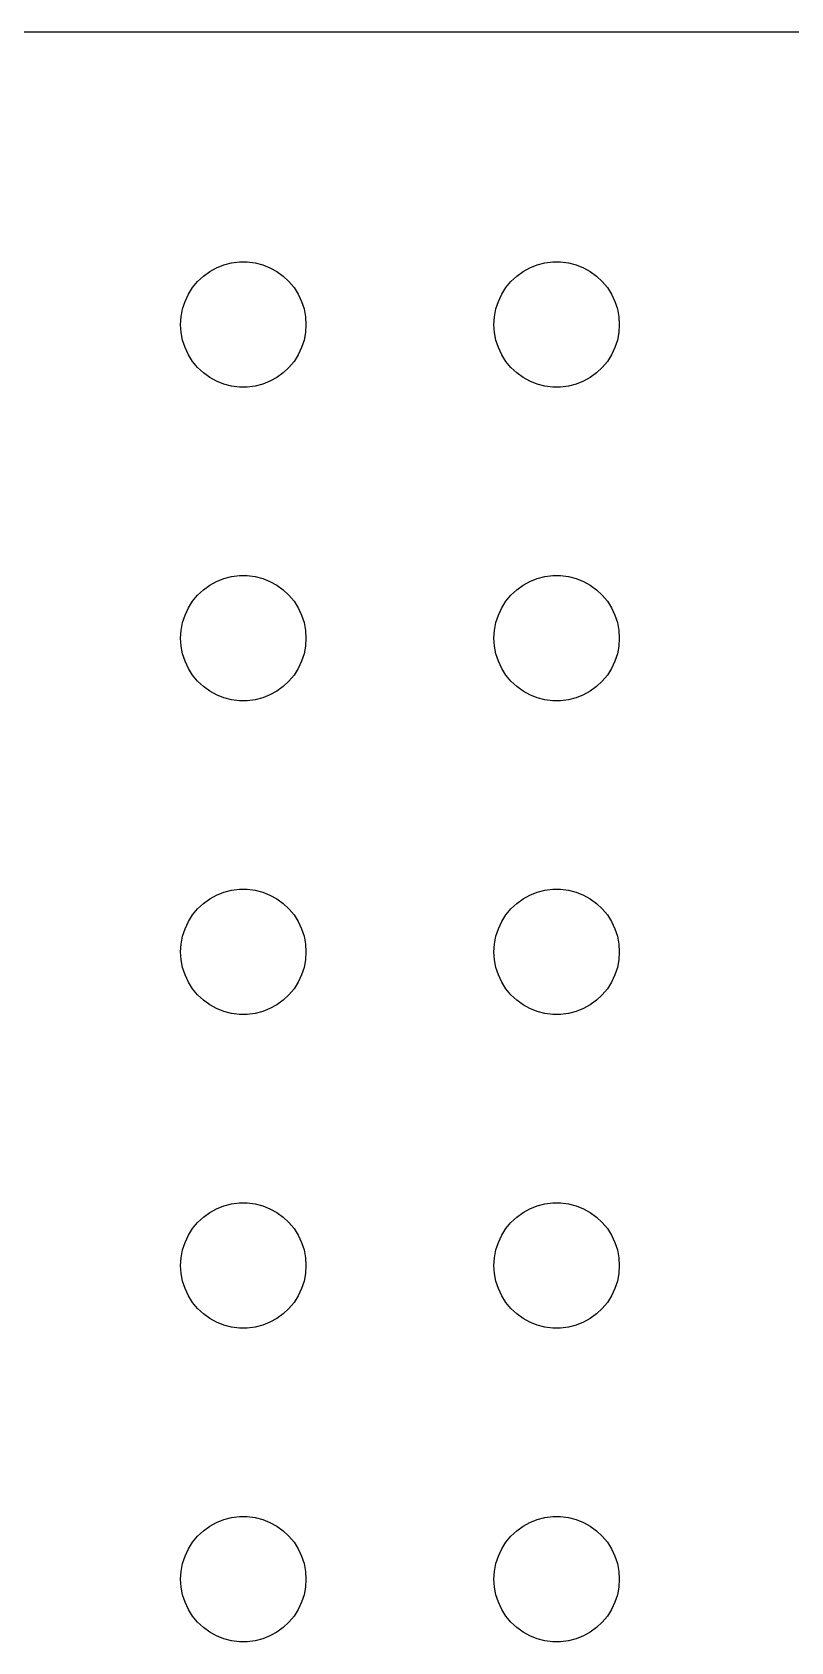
# Model space of a CAD drawing. Header units: metres. Extents: x -164 to 164, y -37 to 37.
# Drawn here: x -125.05 to -106.89, y -1.5 to 36.99 of the extents above; entities that cross this region are included whole.
import ezdxf

# ---------------------------------------------------------------- set-up
doc = ezdxf.new("R2010")
doc.units = ezdxf.units.M

msp = doc.modelspace()

# ---------------------------------------------------------------- linework, layer by layer
for p, q in [((159.814, 36.9901), (-159.814, 36.9901)), ((-120.956, 31.1558), (-120.804, 31.2665)), ((-120.804, 31.2665), (-120.639, 31.3572)), ((-120.639, 31.3572), (-120.464, 31.4266)), ((-120.464, 31.4266), (-120.281, 31.4734)), ((-120.281, 31.4734), (-120.094, 31.497)), ((-120.094, 31.497), (-119.906, 31.497)), ((-119.906, 31.497), (-119.719, 31.4734)), ((-119.719, 31.4734), (-119.536, 31.4266)), ((-119.536, 31.4266), (-119.361, 31.3572)), ((-119.361, 31.3572), (-119.196, 31.2665)), ((-119.196, 31.2665), (-119.044, 31.1558)), ((-113.456, 31.1558), (-113.304, 31.2665)), ((-113.304, 31.2665), (-113.139, 31.3572)), ((-113.139, 31.3572), (-112.964, 31.4266)), ((-112.964, 31.4266), (-112.781, 31.4734)), ((-112.781, 31.4734), (-112.594, 31.497)), ((-112.594, 31.497), (-112.406, 31.497)), ((-112.406, 31.497), (-112.219, 31.4734)), ((-112.219, 31.4734), (-112.036, 31.4266)), ((-112.036, 31.4266), (-111.861, 31.3572)), ((-111.861, 31.3572), (-111.696, 31.2665)), ((-111.696, 31.2665), (-111.544, 31.1558)), ((-121.314, 30.7226), (-121.214, 30.8817)), ((-121.214, 30.8817), (-121.093, 31.0268)), ((-121.093, 31.0268), (-120.956, 31.1558)), ((-119.044, 31.1558), (-118.907, 31.0268)), ((-118.907, 31.0268), (-118.786, 30.8817)), ((-118.786, 30.8817), (-118.686, 30.7226)), ((-113.814, 30.7226), (-113.714, 30.8817)), ((-113.714, 30.8817), (-113.593, 31.0268)), ((-113.593, 31.0268), (-113.456, 31.1558)), ((-111.544, 31.1558), (-111.407, 31.0268)), ((-111.407, 31.0268), (-111.286, 30.8817)), ((-111.286, 30.8817), (-111.186, 30.7226)), ((-121.453, 30.373), (-121.395, 30.5522)), ((-121.395, 30.5522), (-121.314, 30.7226)), ((-118.686, 30.7226), (-118.605, 30.5522)), ((-118.605, 30.5522), (-118.547, 30.373)), ((-113.953, 30.373), (-113.895, 30.5522)), ((-113.895, 30.5522), (-113.814, 30.7226)), ((-111.186, 30.7226), (-111.105, 30.5522)), ((-111.105, 30.5522), (-111.047, 30.373)), ((-121.5, 30), (-121.488, 30.188)), ((-121.488, 30.188), (-121.453, 30.373)), ((-118.547, 30.373), (-118.512, 30.188)), ((-118.512, 30.188), (-118.5, 30)), ((-114, 30), (-113.988, 30.188)), ((-113.988, 30.188), (-113.953, 30.373)), ((-111.047, 30.373), (-111.012, 30.188)), ((-111.012, 30.188), (-111, 30)), ((-121.488, 29.812), (-121.5, 30)), ((-121.453, 29.627), (-121.488, 29.812)), ((-118.512, 29.812), (-118.547, 29.627)), ((-118.5, 30), (-118.512, 29.812)), ((-113.988, 29.812), (-114, 30)), ((-113.953, 29.627), (-113.988, 29.812)), ((-111.012, 29.812), (-111.047, 29.627)), ((-111, 30), (-111.012, 29.812)), ((-121.395, 29.4478), (-121.453, 29.627)), ((-121.314, 29.2774), (-121.395, 29.4478)), ((-121.214, 29.1183), (-121.314, 29.2774)), ((-118.686, 29.2774), (-118.786, 29.1183)), ((-118.605, 29.4478), (-118.686, 29.2774)), ((-118.547, 29.627), (-118.605, 29.4478)), ((-113.895, 29.4478), (-113.953, 29.627)), ((-113.814, 29.2774), (-113.895, 29.4478)), ((-113.714, 29.1183), (-113.814, 29.2774)), ((-111.186, 29.2774), (-111.286, 29.1183)), ((-111.105, 29.4478), (-111.186, 29.2774)), ((-111.047, 29.627), (-111.105, 29.4478)), ((-121.093, 28.9732), (-121.214, 29.1183)), ((-120.956, 28.8442), (-121.093, 28.9732)), ((-118.907, 28.9732), (-119.044, 28.8442)), ((-118.786, 29.1183), (-118.907, 28.9732)), ((-113.593, 28.9732), (-113.714, 29.1183)), ((-113.456, 28.8442), (-113.593, 28.9732)), ((-111.407, 28.9732), (-111.544, 28.8442)), ((-111.286, 29.1183), (-111.407, 28.9732)), ((-120.804, 28.7335), (-120.956, 28.8442)), ((-120.639, 28.6427), (-120.804, 28.7335)), ((-120.464, 28.5734), (-120.639, 28.6427)), ((-120.281, 28.5266), (-120.464, 28.5734)), ((-120.094, 28.503), (-120.281, 28.5266)), ((-119.906, 28.503), (-120.094, 28.503)), ((-119.719, 28.5266), (-119.906, 28.503)), ((-119.536, 28.5734), (-119.719, 28.5266)), ((-119.361, 28.6427), (-119.536, 28.5734)), ((-119.196, 28.7335), (-119.361, 28.6427)), ((-119.044, 28.8442), (-119.196, 28.7335)), ((-113.304, 28.7335), (-113.456, 28.8442)), ((-113.139, 28.6427), (-113.304, 28.7335)), ((-112.964, 28.5734), (-113.139, 28.6427)), ((-112.781, 28.5266), (-112.964, 28.5734)), ((-112.594, 28.503), (-112.781, 28.5266)), ((-112.406, 28.503), (-112.594, 28.503)), ((-112.219, 28.5266), (-112.406, 28.503)), ((-112.036, 28.5734), (-112.219, 28.5266)), ((-111.861, 28.6427), (-112.036, 28.5734)), ((-111.696, 28.7335), (-111.861, 28.6427)), ((-111.544, 28.8442), (-111.696, 28.7335)), ((-120.639, 23.8572), (-120.464, 23.9266)), ((-120.464, 23.9266), (-120.281, 23.9734)), ((-120.281, 23.9734), (-120.094, 23.997)), ((-120.094, 23.997), (-119.906, 23.997)), ((-119.906, 23.997), (-119.719, 23.9734)), ((-119.719, 23.9734), (-119.536, 23.9266)), ((-119.536, 23.9266), (-119.361, 23.8572)), ((-113.139, 23.8572), (-112.964, 23.9266)), ((-112.964, 23.9266), (-112.781, 23.9734)), ((-112.781, 23.9734), (-112.594, 23.997)), ((-112.594, 23.997), (-112.406, 23.997)), ((-112.406, 23.997), (-112.219, 23.9734)), ((-112.219, 23.9734), (-112.036, 23.9266)), ((-112.036, 23.9266), (-111.861, 23.8572)), ((-121.214, 23.3817), (-121.093, 23.5268)), ((-121.093, 23.5268), (-120.956, 23.6558)), ((-120.956, 23.6558), (-120.804, 23.7665)), ((-120.804, 23.7665), (-120.639, 23.8572)), ((-119.361, 23.8572), (-119.196, 23.7665)), ((-119.196, 23.7665), (-119.044, 23.6558)), ((-119.044, 23.6558), (-118.907, 23.5268)), ((-118.907, 23.5268), (-118.786, 23.3817)), ((-113.714, 23.3817), (-113.593, 23.5268)), ((-113.593, 23.5268), (-113.456, 23.6558)), ((-113.456, 23.6558), (-113.304, 23.7665)), ((-113.304, 23.7665), (-113.139, 23.8572)), ((-111.861, 23.8572), (-111.696, 23.7665)), ((-111.696, 23.7665), (-111.544, 23.6558)), ((-111.544, 23.6558), (-111.407, 23.5268)), ((-111.407, 23.5268), (-111.286, 23.3817)), ((-121.395, 23.0522), (-121.314, 23.2226)), ((-121.314, 23.2226), (-121.214, 23.3817)), ((-118.786, 23.3817), (-118.686, 23.2226)), ((-118.686, 23.2226), (-118.605, 23.0522)), ((-113.895, 23.0522), (-113.814, 23.2226)), ((-113.814, 23.2226), (-113.714, 23.3817)), ((-111.286, 23.3817), (-111.186, 23.2226)), ((-111.186, 23.2226), (-111.105, 23.0522)), ((-121.488, 22.688), (-121.453, 22.873)), ((-121.453, 22.873), (-121.395, 23.0522)), ((-118.605, 23.0522), (-118.547, 22.873)), ((-118.547, 22.873), (-118.512, 22.688)), ((-113.988, 22.688), (-113.953, 22.873)), ((-113.953, 22.873), (-113.895, 23.0522)), ((-111.105, 23.0522), (-111.047, 22.873)), ((-111.047, 22.873), (-111.012, 22.688)), ((-121.5, 22.5), (-121.488, 22.688)), ((-121.488, 22.312), (-121.5, 22.5)), ((-118.512, 22.688), (-118.5, 22.5)), ((-118.5, 22.5), (-118.512, 22.312)), ((-114, 22.5), (-113.988, 22.688)), ((-113.988, 22.312), (-114, 22.5)), ((-111.012, 22.688), (-111, 22.5)), ((-111, 22.5), (-111.012, 22.312)), ((-121.453, 22.127), (-121.488, 22.312)), ((-121.395, 21.9478), (-121.453, 22.127)), ((-121.314, 21.7774), (-121.395, 21.9478)), ((-118.605, 21.9478), (-118.686, 21.7774)), ((-118.547, 22.127), (-118.605, 21.9478)), ((-118.512, 22.312), (-118.547, 22.127)), ((-113.953, 22.127), (-113.988, 22.312)), ((-113.895, 21.9478), (-113.953, 22.127)), ((-113.814, 21.7774), (-113.895, 21.9478)), ((-111.105, 21.9478), (-111.186, 21.7774)), ((-111.047, 22.127), (-111.105, 21.9478)), ((-111.012, 22.312), (-111.047, 22.127)), ((-121.214, 21.6183), (-121.314, 21.7774)), ((-121.093, 21.4732), (-121.214, 21.6183)), ((-118.786, 21.6183), (-118.907, 21.4732)), ((-118.686, 21.7774), (-118.786, 21.6183)), ((-113.714, 21.6183), (-113.814, 21.7774)), ((-113.593, 21.4732), (-113.714, 21.6183)), ((-111.286, 21.6183), (-111.407, 21.4732)), ((-111.186, 21.7774), (-111.286, 21.6183)), ((-120.956, 21.3442), (-121.093, 21.4732)), ((-120.804, 21.2335), (-120.956, 21.3442)), ((-120.639, 21.1427), (-120.804, 21.2335)), ((-119.196, 21.2335), (-119.361, 21.1427)), ((-119.044, 21.3442), (-119.196, 21.2335)), ((-118.907, 21.4732), (-119.044, 21.3442)), ((-113.456, 21.3442), (-113.593, 21.4732)), ((-113.304, 21.2335), (-113.456, 21.3442)), ((-113.139, 21.1427), (-113.304, 21.2335)), ((-111.696, 21.2335), (-111.861, 21.1427)), ((-111.544, 21.3442), (-111.696, 21.2335)), ((-111.407, 21.4732), (-111.544, 21.3442)), ((-120.464, 21.0734), (-120.639, 21.1427)), ((-120.281, 21.0266), (-120.464, 21.0734)), ((-120.094, 21.003), (-120.281, 21.0266)), ((-119.906, 21.003), (-120.094, 21.003)), ((-119.719, 21.0266), (-119.906, 21.003)), ((-119.536, 21.0734), (-119.719, 21.0266)), ((-119.361, 21.1427), (-119.536, 21.0734)), ((-112.964, 21.0734), (-113.139, 21.1427)), ((-112.781, 21.0266), (-112.964, 21.0734)), ((-112.594, 21.003), (-112.781, 21.0266)), ((-112.406, 21.003), (-112.594, 21.003)), ((-112.219, 21.0266), (-112.406, 21.003)), ((-112.036, 21.0734), (-112.219, 21.0266)), ((-111.861, 21.1427), (-112.036, 21.0734)), ((-120.956, 16.1558), (-120.804, 16.2665)), ((-120.804, 16.2665), (-120.639, 16.3572)), ((-120.639, 16.3572), (-120.464, 16.4266)), ((-120.464, 16.4266), (-120.281, 16.4734)), ((-120.281, 16.4734), (-120.094, 16.497)), ((-120.094, 16.497), (-119.906, 16.497)), ((-119.906, 16.497), (-119.719, 16.4734)), ((-119.719, 16.4734), (-119.536, 16.4266)), ((-119.536, 16.4266), (-119.361, 16.3572)), ((-119.361, 16.3572), (-119.196, 16.2665)), ((-119.196, 16.2665), (-119.044, 16.1558)), ((-113.456, 16.1558), (-113.304, 16.2665)), ((-113.304, 16.2665), (-113.139, 16.3572)), ((-113.139, 16.3572), (-112.964, 16.4266)), ((-112.964, 16.4266), (-112.781, 16.4734)), ((-112.781, 16.4734), (-112.594, 16.497)), ((-112.594, 16.497), (-112.406, 16.497)), ((-112.406, 16.497), (-112.219, 16.4734)), ((-112.219, 16.4734), (-112.036, 16.4266)), ((-112.036, 16.4266), (-111.861, 16.3572)), ((-111.861, 16.3572), (-111.696, 16.2665)), ((-111.696, 16.2665), (-111.544, 16.1558)), ((-121.314, 15.7226), (-121.214, 15.8817)), ((-121.214, 15.8817), (-121.093, 16.0268)), ((-121.093, 16.0268), (-120.956, 16.1558)), ((-119.044, 16.1558), (-118.907, 16.0268)), ((-118.907, 16.0268), (-118.786, 15.8817)), ((-118.786, 15.8817), (-118.686, 15.7226)), ((-113.814, 15.7226), (-113.714, 15.8817)), ((-113.714, 15.8817), (-113.593, 16.0268)), ((-113.593, 16.0268), (-113.456, 16.1558)), ((-111.544, 16.1558), (-111.407, 16.0268)), ((-111.407, 16.0268), (-111.286, 15.8817)), ((-111.286, 15.8817), (-111.186, 15.7226)), ((-121.453, 15.373), (-121.395, 15.5522)), ((-121.395, 15.5522), (-121.314, 15.7226)), ((-118.686, 15.7226), (-118.605, 15.5522)), ((-118.605, 15.5522), (-118.547, 15.373)), ((-113.953, 15.373), (-113.895, 15.5522)), ((-113.895, 15.5522), (-113.814, 15.7226)), ((-111.186, 15.7226), (-111.105, 15.5522)), ((-111.105, 15.5522), (-111.047, 15.373)), ((-121.5, 15), (-121.488, 15.188)), ((-121.488, 15.188), (-121.453, 15.373)), ((-118.547, 15.373), (-118.512, 15.188)), ((-118.512, 15.188), (-118.5, 15)), ((-114, 15), (-113.988, 15.188)), ((-113.988, 15.188), (-113.953, 15.373)), ((-111.047, 15.373), (-111.012, 15.188)), ((-111.012, 15.188), (-111, 15)), ((-121.488, 14.812), (-121.5, 15)), ((-121.453, 14.627), (-121.488, 14.812)), ((-121.395, 14.4478), (-121.453, 14.627)), ((-118.547, 14.627), (-118.605, 14.4478)), ((-118.512, 14.812), (-118.547, 14.627)), ((-118.5, 15), (-118.512, 14.812)), ((-113.988, 14.812), (-114, 15)), ((-113.953, 14.627), (-113.988, 14.812)), ((-113.895, 14.4478), (-113.953, 14.627)), ((-111.047, 14.627), (-111.105, 14.4478)), ((-111.012, 14.812), (-111.047, 14.627)), ((-111, 15), (-111.012, 14.812)), ((-121.314, 14.2774), (-121.395, 14.4478)), ((-121.214, 14.1183), (-121.314, 14.2774)), ((-118.686, 14.2774), (-118.786, 14.1183)), ((-118.605, 14.4478), (-118.686, 14.2774)), ((-113.814, 14.2774), (-113.895, 14.4478)), ((-113.714, 14.1183), (-113.814, 14.2774)), ((-111.186, 14.2774), (-111.286, 14.1183)), ((-111.105, 14.4478), (-111.186, 14.2774)), ((-121.093, 13.9732), (-121.214, 14.1183)), ((-120.956, 13.8442), (-121.093, 13.9732)), ((-118.907, 13.9732), (-119.044, 13.8442)), ((-118.786, 14.1183), (-118.907, 13.9732)), ((-113.593, 13.9732), (-113.714, 14.1183)), ((-113.456, 13.8442), (-113.593, 13.9732)), ((-111.407, 13.9732), (-111.544, 13.8442)), ((-111.286, 14.1183), (-111.407, 13.9732)), ((-120.804, 13.7335), (-120.956, 13.8442)), ((-120.639, 13.6427), (-120.804, 13.7335)), ((-120.464, 13.5734), (-120.639, 13.6427)), ((-120.281, 13.5266), (-120.464, 13.5734)), ((-120.094, 13.5029), (-120.281, 13.5266)), ((-119.906, 13.5029), (-120.094, 13.5029)), ((-119.719, 13.5266), (-119.906, 13.5029)), ((-119.536, 13.5734), (-119.719, 13.5266)), ((-119.361, 13.6427), (-119.536, 13.5734)), ((-119.196, 13.7335), (-119.361, 13.6427)), ((-119.044, 13.8442), (-119.196, 13.7335)), ((-113.304, 13.7335), (-113.456, 13.8442)), ((-113.139, 13.6427), (-113.304, 13.7335)), ((-112.964, 13.5734), (-113.139, 13.6427)), ((-112.781, 13.5266), (-112.964, 13.5734)), ((-112.594, 13.5029), (-112.781, 13.5266)), ((-112.406, 13.5029), (-112.594, 13.5029)), ((-112.219, 13.5266), (-112.406, 13.5029)), ((-112.036, 13.5734), (-112.219, 13.5266)), ((-111.861, 13.6427), (-112.036, 13.5734)), ((-111.696, 13.7335), (-111.861, 13.6427)), ((-111.544, 13.8442), (-111.696, 13.7335)), ((-120.804, 8.76648), (-120.639, 8.85724)), ((-120.639, 8.85724), (-120.464, 8.92657)), ((-120.464, 8.92657), (-120.281, 8.97342)), ((-120.281, 8.97342), (-120.094, 8.99704)), ((-120.094, 8.99704), (-119.906, 8.99704)), ((-119.906, 8.99704), (-119.719, 8.97342)), ((-119.719, 8.97342), (-119.536, 8.92657)), ((-119.536, 8.92657), (-119.361, 8.85724)), ((-119.361, 8.85724), (-119.196, 8.76648)), ((-113.304, 8.76648), (-113.139, 8.85724)), ((-113.139, 8.85724), (-112.964, 8.92657)), ((-112.964, 8.92657), (-112.781, 8.97342)), ((-112.781, 8.97342), (-112.594, 8.99704)), ((-112.594, 8.99704), (-112.406, 8.99704)), ((-112.406, 8.99704), (-112.219, 8.97342)), ((-112.219, 8.97342), (-112.036, 8.92657)), ((-112.036, 8.92657), (-111.861, 8.85724)), ((-111.861, 8.85724), (-111.696, 8.76648)), ((-121.214, 8.38167), (-121.093, 8.52681)), ((-121.093, 8.52681), (-120.956, 8.65576)), ((-120.956, 8.65576), (-120.804, 8.76648)), ((-119.196, 8.76648), (-119.044, 8.65576)), ((-119.044, 8.65576), (-118.907, 8.52681)), ((-118.907, 8.52681), (-118.786, 8.38167)), ((-113.714, 8.38167), (-113.593, 8.52681)), ((-113.593, 8.52681), (-113.456, 8.65576)), ((-113.456, 8.65576), (-113.304, 8.76648)), ((-111.696, 8.76648), (-111.544, 8.65576)), ((-111.544, 8.65576), (-111.407, 8.52681)), ((-111.407, 8.52681), (-111.286, 8.38167)), ((-121.395, 8.05219), (-121.314, 8.22263)), ((-121.314, 8.22263), (-121.214, 8.38167)), ((-118.786, 8.38167), (-118.686, 8.22263)), ((-118.686, 8.22263), (-118.605, 8.05219)), ((-113.895, 8.05219), (-113.814, 8.22263)), ((-113.814, 8.22263), (-113.714, 8.38167)), ((-111.286, 8.38167), (-111.186, 8.22263)), ((-111.186, 8.22263), (-111.105, 8.05219)), ((-121.488, 7.68799), (-121.453, 7.87303)), ((-121.453, 7.87303), (-121.395, 8.05219)), ((-118.605, 8.05219), (-118.547, 7.87303)), ((-118.547, 7.87303), (-118.512, 7.68799)), ((-113.988, 7.68799), (-113.953, 7.87303)), ((-113.953, 7.87303), (-113.895, 8.05219)), ((-111.105, 8.05219), (-111.047, 7.87303)), ((-111.047, 7.87303), (-111.012, 7.68799)), ((-121.5, 7.5), (-121.488, 7.68799)), ((-121.488, 7.312), (-121.5, 7.5)), ((-118.512, 7.68799), (-118.5, 7.5)), ((-118.5, 7.5), (-118.512, 7.312)), ((-114, 7.5), (-113.988, 7.68799)), ((-113.988, 7.312), (-114, 7.5)), ((-111.012, 7.68799), (-111, 7.5)), ((-111, 7.5), (-111.012, 7.312)), ((-121.453, 7.12695), (-121.488, 7.312)), ((-121.395, 6.9478), (-121.453, 7.12695)), ((-121.314, 6.77736), (-121.395, 6.9478)), ((-118.605, 6.9478), (-118.686, 6.77736)), ((-118.547, 7.12695), (-118.605, 6.9478)), ((-118.512, 7.312), (-118.547, 7.12695)), ((-113.953, 7.12695), (-113.988, 7.312)), ((-113.895, 6.9478), (-113.953, 7.12695)), ((-113.814, 6.77736), (-113.895, 6.9478)), ((-111.105, 6.9478), (-111.186, 6.77736)), ((-111.047, 7.12695), (-111.105, 6.9478)), ((-111.012, 7.312), (-111.047, 7.12695)), ((-121.214, 6.61832), (-121.314, 6.77736)), ((-121.093, 6.47318), (-121.214, 6.61832)), ((-118.786, 6.61832), (-118.907, 6.47318)), ((-118.686, 6.77736), (-118.786, 6.61832)), ((-113.714, 6.61832), (-113.814, 6.77736)), ((-113.593, 6.47318), (-113.714, 6.61832)), ((-111.286, 6.61832), (-111.407, 6.47318)), ((-111.186, 6.77736), (-111.286, 6.61832)), ((-120.956, 6.34422), (-121.093, 6.47318)), ((-120.804, 6.23351), (-120.956, 6.34422)), ((-120.639, 6.14275), (-120.804, 6.23351)), ((-119.196, 6.23351), (-119.361, 6.14275)), ((-119.044, 6.34422), (-119.196, 6.23351)), ((-118.907, 6.47318), (-119.044, 6.34422)), ((-113.456, 6.34422), (-113.593, 6.47318)), ((-113.304, 6.23351), (-113.456, 6.34422)), ((-113.139, 6.14275), (-113.304, 6.23351)), ((-111.696, 6.23351), (-111.861, 6.14275)), ((-111.544, 6.34422), (-111.696, 6.23351)), ((-111.407, 6.47318), (-111.544, 6.34422)), ((-120.464, 6.07341), (-120.639, 6.14275)), ((-120.281, 6.02657), (-120.464, 6.07341)), ((-120.094, 6.00294), (-120.281, 6.02657)), ((-119.906, 6.00294), (-120.094, 6.00294)), ((-119.719, 6.02657), (-119.906, 6.00294)), ((-119.536, 6.07341), (-119.719, 6.02657)), ((-119.361, 6.14275), (-119.536, 6.07341)), ((-112.964, 6.07341), (-113.139, 6.14275)), ((-112.781, 6.02657), (-112.964, 6.07341)), ((-112.594, 6.00294), (-112.781, 6.02657)), ((-112.406, 6.00294), (-112.594, 6.00294)), ((-112.219, 6.02657), (-112.406, 6.00294)), ((-112.036, 6.07341), (-112.219, 6.02657)), ((-111.861, 6.14275), (-112.036, 6.07341)), ((-121.093, 1.02681), (-120.956, 1.15576)), ((-120.956, 1.15576), (-120.804, 1.26648)), ((-120.804, 1.26648), (-120.639, 1.35724)), ((-120.639, 1.35724), (-120.464, 1.42657)), ((-120.464, 1.42657), (-120.281, 1.47342)), ((-120.281, 1.47342), (-120.094, 1.49704)), ((-120.094, 1.49704), (-119.906, 1.49704)), ((-119.906, 1.49704), (-119.719, 1.47342)), ((-119.719, 1.47342), (-119.536, 1.42657)), ((-119.536, 1.42657), (-119.361, 1.35724)), ((-119.361, 1.35724), (-119.196, 1.26648)), ((-119.196, 1.26648), (-119.044, 1.15576)), ((-119.044, 1.15576), (-118.907, 1.02681)), ((-113.593, 1.02681), (-113.456, 1.15576)), ((-113.456, 1.15576), (-113.304, 1.26648)), ((-113.304, 1.26648), (-113.139, 1.35724)), ((-113.139, 1.35724), (-112.964, 1.42657)), ((-112.964, 1.42657), (-112.781, 1.47342)), ((-112.781, 1.47342), (-112.594, 1.49704)), ((-112.594, 1.49704), (-112.406, 1.49704)), ((-112.406, 1.49704), (-112.219, 1.47342)), ((-112.219, 1.47342), (-112.036, 1.42657)), ((-112.036, 1.42657), (-111.861, 1.35724)), ((-111.861, 1.35724), (-111.696, 1.26648)), ((-111.696, 1.26648), (-111.544, 1.15576)), ((-111.544, 1.15576), (-111.407, 1.02681)), ((-121.314, 0.722626), (-121.214, 0.881668)), ((-121.214, 0.881668), (-121.093, 1.02681)), ((-118.907, 1.02681), (-118.786, 0.881668)), ((-118.786, 0.881668), (-118.686, 0.722626)), ((-113.814, 0.722626), (-113.714, 0.881668)), ((-113.714, 0.881668), (-113.593, 1.02681)), ((-111.407, 1.02681), (-111.286, 0.881668)), ((-111.286, 0.881668), (-111.186, 0.722626)), ((-121.453, 0.373032), (-121.395, 0.552185)), ((-121.395, 0.552185), (-121.314, 0.722626)), ((-118.686, 0.722626), (-118.605, 0.552185)), ((-118.605, 0.552185), (-118.547, 0.373032)), ((-113.953, 0.373032), (-113.895, 0.552185)), ((-113.895, 0.552185), (-113.814, 0.722626)), ((-111.186, 0.722626), (-111.105, 0.552185)), ((-111.105, 0.552185), (-111.047, 0.373032)), ((-121.5, 0), (-121.488, 0.187988)), ((-121.488, -0.187988), (-121.5, 0)), ((-121.488, 0.187988), (-121.453, 0.373032)), ((-118.547, 0.373032), (-118.512, 0.187988)), ((-118.512, 0.187988), (-118.5, 0)), ((-118.5, 0), (-118.512, -0.187988)), ((-114, 0), (-113.988, 0.187988)), ((-113.988, -0.187988), (-114, 0)), ((-113.988, 0.187988), (-113.953, 0.373032)), ((-111.047, 0.373032), (-111.012, 0.187988)), ((-111.012, 0.187988), (-111, 0)), ((-111, 0), (-111.012, -0.187988)), ((-121.453, -0.373032), (-121.488, -0.187988)), ((-121.395, -0.552185), (-121.453, -0.373032)), ((-118.547, -0.373032), (-118.605, -0.552185)), ((-118.512, -0.187988), (-118.547, -0.373032)), ((-113.953, -0.373032), (-113.988, -0.187988)), ((-113.895, -0.552185), (-113.953, -0.373032)), ((-111.047, -0.373032), (-111.105, -0.552185)), ((-111.012, -0.187988), (-111.047, -0.373032)), ((-121.314, -0.722626), (-121.395, -0.552185)), ((-121.214, -0.881668), (-121.314, -0.722626)), ((-118.686, -0.722626), (-118.786, -0.881668)), ((-118.605, -0.552185), (-118.686, -0.722626)), ((-113.814, -0.722626), (-113.895, -0.552185)), ((-113.714, -0.881668), (-113.814, -0.722626)), ((-111.186, -0.722626), (-111.286, -0.881668)), ((-111.105, -0.552185), (-111.186, -0.722626)), ((-121.093, -1.02681), (-121.214, -0.881668)), ((-120.956, -1.15576), (-121.093, -1.02681)), ((-118.907, -1.02681), (-119.044, -1.15576)), ((-118.786, -0.881668), (-118.907, -1.02681)), ((-113.593, -1.02681), (-113.714, -0.881668)), ((-113.456, -1.15576), (-113.593, -1.02681)), ((-111.407, -1.02681), (-111.544, -1.15576)), ((-111.286, -0.881668), (-111.407, -1.02681)), ((-120.804, -1.26648), (-120.956, -1.15576)), ((-120.639, -1.35724), (-120.804, -1.26648)), ((-120.464, -1.42657), (-120.639, -1.35724)), ((-120.281, -1.47342), (-120.464, -1.42657)), ((-120.094, -1.49704), (-120.281, -1.47342)), ((-119.906, -1.49704), (-120.094, -1.49704)), ((-119.719, -1.47342), (-119.906, -1.49704)), ((-119.536, -1.42657), (-119.719, -1.47342)), ((-119.361, -1.35724), (-119.536, -1.42657)), ((-119.196, -1.26648), (-119.361, -1.35724)), ((-119.044, -1.15576), (-119.196, -1.26648)), ((-113.304, -1.26648), (-113.456, -1.15576)), ((-113.139, -1.35724), (-113.304, -1.26648)), ((-112.964, -1.42657), (-113.139, -1.35724)), ((-112.781, -1.47342), (-112.964, -1.42657)), ((-112.594, -1.49704), (-112.781, -1.47342)), ((-112.406, -1.49704), (-112.594, -1.49704)), ((-112.219, -1.47342), (-112.406, -1.49704)), ((-112.036, -1.42657), (-112.219, -1.47342)), ((-111.861, -1.35724), (-112.036, -1.42657)), ((-111.696, -1.26648), (-111.861, -1.35724)), ((-111.544, -1.15576), (-111.696, -1.26648))]:
    msp.add_line(p, q)

doc.saveas('drawing.dxf')
